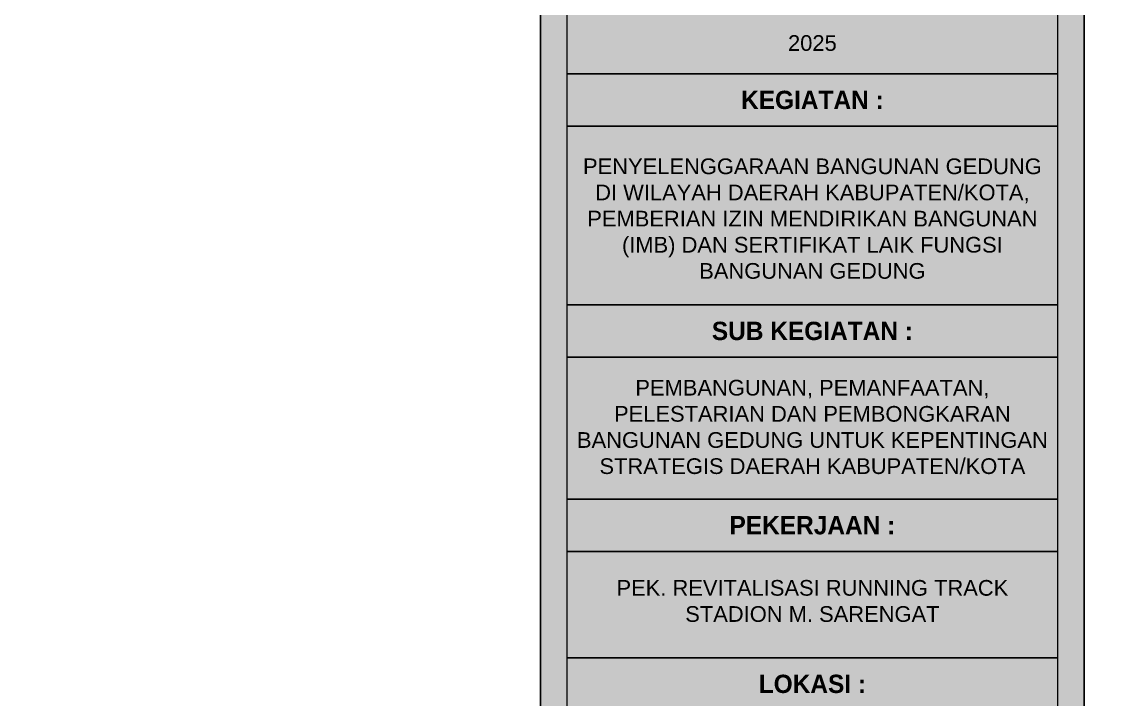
# Model space of a CAD drawing. Header units: centimetres. Extents: x -292707 to 138715, y -53922 to 66277.
# Drawn here: x 33025.3 to 33494, y -12239.4 to -11947.9 of the extents above; entities that cross this region are included whole.
import ezdxf
from ezdxf.xclip import XClip

# ---------------------------------------------------------------- set-up
doc = ezdxf.new("R2010")
doc.units = ezdxf.units.CM
doc.header["$XCLIPFRAME"] = 0
for name, color, linetype in [('A-ALINE-1', 91, 'Continuous'), ('A-ALINE-2', 101, 'Continuous'), ('A-ALINE-4', 113, 'Continuous'), ('A-ALINE-7', 119, 'Continuous'), ('A-TEXT', 254, 'Continuous')]:
    doc.layers.add(name, color=color, linetype=linetype)
for name, color, linetype, lineweight, true_color in [('A-FILL-1', 250, 'Continuous', 0, 0x333333), ('A-FILL-4', 9, 'Continuous', 0, 0x808080), ('A-FILL-7', 7, 'Continuous', 0, 0xcccccc)]:
    doc.layers.add(name, color=color, linetype=linetype, lineweight=lineweight, true_color=true_color)
doc.layers.add('A-SWING AREA', color=7, linetype='Continuous', lineweight=0, true_color=0xf7f7f7, transparency=0.2)
doc.styles.add('Scale 170', font='GOTHICB.TTF', dxfattribs={"height": 50})

# ---------------------------------------------------------------- blocks, each defined once
blk = doc.blocks.new('hgfhgfh')
at = {"layer": 'A-FILL-7'}
h = blk.add_hatch(color=256, dxfattribs=at)
h.dxf.hatch_style = 1
h.paths.add_polyline_path([(48329.1, -25086.8), (39823.08, -25086.8, 0.929837), (39827.6, -32807.8), (48333.62, -32807.8, 0.942911)])
h.paths.add_polyline_path([(48332.13, -32757.8), (39829.41, -32757.8, -0.929395), (39824.92, -25136.8), (48327.64, -25136.8, -0.942549)], flags=16)
h.paths.add_polyline_path([(48331.92, -32750.8), (39829.66, -32750.8, -0.929332), (39825.18, -25143.8), (48327.44, -25143.8, -0.942498)], flags=0)
h.paths.add_polyline_path([(51488.47, -28964.64, -1), (51408.47, -28964.64, -1)], flags=0)
h.paths.add_polyline_path([(51483.47, -28964.64, -1), (51413.47, -28964.64, -1)], flags=0)
h.paths.add_polyline_path([(36628.47, -28964.93, -1), (36708.47, -28964.93, -1)], flags=0)
h.paths.add_polyline_path([(36633.47, -28964.93, -1), (36703.47, -28964.93, -1)], flags=0)
at = {"layer": 'A-ALINE-2', "ltscale": 0.14}
blk.add_arc((48104.3, -28947.44), 4890.17, 273.02311, 87.03654, dxfattribs=at)
at = {"layer": 'A-ALINE-7', "ltscale": 0.14}
for radius, start, end in [(3874.17, 273.39656, 86.67045), (3867.17, 273.39963, 86.66744), (3817.17, 273.42183, 86.64568), (3810.17, 273.42497, 86.6426)]:
    blk.add_arc((48104.3, -28947.44), radius, start, end, dxfattribs=at)
at = {"layer": 'A-FILL-4', "ltscale": 0.14}
for radius, start, end in [(4890.17, 273.02311, 87.03654), (4885.17, 273.02465, 87.03502), (4763.17, 273.06315, 86.99728), (4758.17, 273.06476, 86.9957), (4636.17, 273.10483, 86.95642), (4631.17, 273.10651, 86.95478), (4509.17, 273.14826, 86.91385), (4504.17, 273.15001, 86.91213), (4382.17, 273.19357, 86.86944), (4377.17, 273.19539, 86.86765), (4255.17, 273.24089, 86.82305), (4250.17, 273.2428, 86.82118), (4128.17, 273.29038, 86.77454), (4123.17, 273.29237, 86.77258), (4001.17, 273.3422, 86.72374), (3996.17, 273.3443, 86.72169)]:
    blk.add_arc((48104.3, -28947.44), radius, start, end, dxfattribs=at)
blk = doc.blocks.new('jhgkjhkjhkjh')
at = {"layer": 'A-SWING AREA', "transparency": 33554457}
h = blk.add_hatch(color=256, dxfattribs=at)
h.dxf.hatch_style = 1
h.paths.add_polyline_path([(-933.61, 931.53), (-881.61, 931.53), (-881.61, 1218.53), (-933.61, 1218.53)])
at = {"layer": 'A-ALINE-1', "ltscale": 0.25}
blk.add_lwpolyline([(-933.61, 931.53), (-881.61, 931.53), (-881.61, 1218.53), (-933.61, 1218.53)], close=True, dxfattribs=at)
at = {"layer": 'A-ALINE-4', "ltscale": 0.25}
for points in [[(-931.11, 1157.28), (-884.11, 1157.28)], [(-931.11, 1152.28), (-884.11, 1152.28)], [(-931.11, 1135.19), (-884.11, 1135.19)], [(-931.11, 1130.19), (-884.11, 1130.19)], [(-931.11, 1116.61), (-884.11, 1116.61)], [(-931.11, 1111.61), (-884.11, 1111.61)], [(-931.11, 1101.44), (-884.11, 1101.44)]]:
    blk.add_lwpolyline(points, dxfattribs=at)
at = {"layer": 'A-FILL-1', "ltscale": 0.25}
blk.add_lwpolyline([(-1286.61, 931.53), (-933.61, 931.53), (-933.61, 1218.53), (-1286.61, 1218.53)], close=True, dxfattribs=at)
at = {"layer": 'A-FILL-1'}
blk.add_lwpolyline([(-931.11, 934.03), (-884.11, 934.03), (-884.11, 1216.03), (-931.11, 1216.03)], close=True, dxfattribs=at)
at = {"layer": 'A-TEXT', "ltscale": 0.25, "attachment_point": 5, "style": 'Scale 170'}
for s, width, insert, char_height in [('{\\fArial|b0|i0|c0|p34;2025}', 47, (-907.61, 1160.22), 1.5), ('KEGIATAN :', 47, (-907.61, 1154.78), 1.75), ('{\\fArial|b0|i0|c0|p34;PENYELENGGARAAN BANGUNAN GEDUNG DI WILAYAH DAERAH KABUPATEN/KOTA, PEMBERIAN IZIN MENDIRIKAN BANGUNAN (IMB) DAN SERTIFIKAT LAIK FUNGSI BANGUNAN GEDUNG}', 45.4679, (-907.61, 1143.43), 1.5), ('SUB KEGIATAN :', 47, (-907.61, 1132.69), 1.75), ('{\\fArial|b0|i0|c0|p34;PEMBANGUNAN, PEMANFAATAN, PELESTARIAN DAN PEMBONGKARAN BANGUNAN GEDUNG UNTUK KEPENTINGAN STRATEGIS DAERAH KABUPATEN/KOTA}', 47, (-907.61, 1123.51), 1.5), ('PEKERJAAN :', 47, (-907.61, 1114.11), 1.75), ('{\\fArial|b0|i0|c0|p34;PEK.^IREVITALISASI RUNNING TRACK STADION M. SARENGAT}', 47, (-907.61, 1106.87), 1.5), ('{\\fCentury Gothic|b1|i0|c0|p34;LOKASI :}', 47, (-907.61, 1098.94), 1.75)]:
    blk.add_mtext_dynamic_manual_height_columns(s, width=width, gutter_width=105, heights=[0], dxfattribs=dict(at, insert=insert, char_height=char_height))

msp = doc.modelspace()

# ---------------------------------------------------------------- block references
ref = msp.add_blockref('hgfhgfh', (-17683.05, 18045.16))
XClip(ref).set_block_clipping_path([(50781.3347949128, -26551.6239092804), (51719.5727609521, -28947.4361751758), (53571.3622669359, -28947.4361751758), (51997.0503859984, -25463.0144404544)])
at = {"layer": 'A-TEXT', "xscale": 4.5, "yscale": 4.5, "zscale": 4.5}
msp.add_blockref('jhgkjhkjhkjh', (37449.98, -17178.1), dxfattribs=at)

doc.saveas('drawing.dxf')
